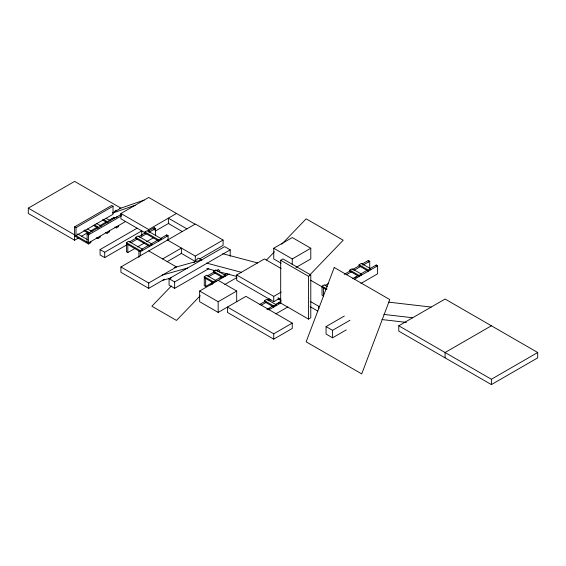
<?xml version="1.0" encoding="UTF-8"?>
<svg xmlns="http://www.w3.org/2000/svg" width="566" height="566" viewBox="0 0 566 566"><rect width="100%" height="100%" fill="white"/><g stroke="black" fill="none" stroke-linecap="round" stroke-linejoin="round"><path stroke-width="0.85" d="M171.385 285.964L151.886 306.227L176.486 320.434L200.251 295.735M193.933 262.532L198.199 258.103L201.92 260.254M210.609 284.967L212.441 283.071M266.551 259.992L274.468 251.764M281.783 244.165L306.156 218.83L343.201 240.225L309.687 275.048M78.405 238.031L74.606 240.225L28.3 213.488L28.3 208.139L74.606 181.403L120.919 208.139L112.57 212.958M74.606 240.225L74.606 226.853L111.658 205.465L113.044 206.265L113.044 214.288L76 235.675L76 227.659L113.044 206.265M114.919 211.083L116.419 210.219M81.44 236.277L88.275 232.336M90.553 231.02L97.387 227.072M99.658 225.756L106.493 221.815M108.771 220.499L114.084 217.429M144.946 232.704L120.919 218.83L120.919 213.488L148.702 197.442L195.015 224.178M87.114 242.092L87.114 234.076L121.138 214.429M87.114 234.076L88.501 234.876L121.768 215.667M125.546 221.504L88.501 242.899L28.3 208.139M74.606 235.944L88.501 243.967L90.815 242.63L90.815 241.562M96.298 237.777L97.762 238.619L100.076 237.281L100.076 236.213M105.566 232.428L107.024 233.27L109.344 231.933L109.344 230.864M114.827 227.079L116.285 227.921L118.605 226.584L118.605 225.516M126.635 244.944L104.71 257.601L100.076 254.926L100.076 249.578L137.128 228.19M100.076 249.578L104.71 252.252L141.755 230.864L141.755 235.449M120.919 213.488L148.702 229.527L176.486 213.488M135.316 248.219L127.81 252.556L126.416 251.75L126.416 242.665L128.73 241.328L142.625 249.344L142.625 250.413M135.677 237.317L149.573 245.333L149.573 246.408L135.677 238.385L135.677 237.317L137.998 235.98L151.886 243.996L151.886 245.071M144.938 231.968L158.834 239.991L158.834 241.059L144.938 233.036L144.938 231.968L147.259 230.631L161.147 238.654L161.147 239.722M129.43 241.993L135.677 238.385M138.691 236.645L144.938 233.036M147.952 231.296L154.2 227.688L155.593 228.494L155.593 235.711M130.81 242.8L137.566 238.894M139.823 237.6L146.58 233.694M148.837 232.393L155.593 228.494M155.459 230.97L168.979 223.167M137.566 246.918L144.33 243.019M146.58 241.717L153.336 237.812M141.924 249.217L148.681 245.311M150.938 244.01L157.695 240.111M160.702 238.378L166.708 234.911L168.095 235.711L168.095 240.522M126.416 242.665L140.311 250.681L142.625 249.344M149.573 245.333L151.886 243.996M158.834 239.991L161.147 238.654M168.095 235.711L140.311 251.75L126.416 243.734M164.473 279.243L148.702 288.349L120.919 272.303L120.919 266.961L195.305 224.016L223.089 240.055L223.089 245.403L199.805 258.846M162.598 258.938L181.41 248.078L181.41 253.427L167.112 261.676M120.919 266.961L148.702 283L176.486 266.961L148.702 250.915M167.515 240.055L195.305 256.094L223.089 240.055M208.889 268.567L174.639 288.349L169.078 285.137L169.078 278.72L224.652 246.642L230.206 249.847L230.206 256.264M169.078 278.72L174.639 281.932L230.206 249.847M212.42 282.575L205.663 286.474L204.276 285.674L204.276 276.583L206.59 275.246L215.851 280.595L215.851 281.663M213.538 271.234L222.799 276.583L222.799 277.651L213.538 272.303L213.538 271.234L215.851 269.897L225.112 275.246L225.112 276.314M207.283 275.918L213.538 272.303M215.851 270.965L218.632 269.366M208.67 276.717L215.427 272.819M217.677 271.517L219.933 270.215M215.151 280.467L221.907 276.562M224.164 275.26L227.164 273.527M204.276 276.583L213.538 281.932L215.851 280.595M219.933 278.239L221.433 277.368M222.799 276.583L225.112 275.246M292.261 323.101L273.739 333.798L227.426 307.062L227.426 312.411L273.739 339.147L292.261 328.45L292.261 323.101L245.955 296.365L218.165 312.411L199.642 301.713L199.642 291.023L229.28 273.909M281.146 263.218L273.739 258.938L273.739 248.241L292.261 237.55L310.784 248.241L310.784 258.938L295.968 267.492M278.996 298.678L273.739 301.713L236.694 280.326L236.694 274.977L264.478 258.938L281.111 268.539M224.801 284.521L236.814 277.581M280.686 260.275L283 258.938L310.784 274.977L310.784 317.759L308.47 319.097L280.686 303.051L280.686 260.275L308.47 276.314L310.784 274.977M199.642 291.023L218.165 301.713L236.694 291.023L236.694 301.713M273.739 248.241L292.261 258.938L310.784 248.241M264.478 300.645L273.739 305.994L273.739 307.062L264.478 301.713L264.478 300.645L266.791 299.308L276.052 304.657L276.052 305.725M259.617 304.522L264.478 301.713M267.485 299.98L269.572 298.777M236.694 274.977L273.739 296.365L281.245 292.035M261.138 305.244L266.43 302.187M268.701 300.879L270.973 299.57M266.869 309.425L272.918 305.93M275.182 304.621L281.231 301.133M267.944 309.34L269.458 308.463M273.739 305.994L276.052 304.657M277.772 303.666L279.286 302.789M268.878 309.871L280.913 302.916M323.434 287.995L323.434 296.018L322.047 295.219L322.047 286.127L324.36 284.79L327.212 286.431M349.83 270.081L359.092 275.43L359.092 276.498L349.83 271.149L349.83 270.081L352.144 268.744L361.405 274.093L361.405 275.161M359.092 264.732L368.353 270.081L368.353 271.149L359.092 265.808L359.092 264.732L361.405 263.395L370.666 268.744L370.666 269.812M275.819 313.882L287.917 306.899M325.054 285.455L328.528 283.453M344.27 274.361L349.83 271.149M352.144 269.812L359.092 265.808M362.099 264.067L368.353 260.459L369.74 261.259L369.74 268.482M346.208 274.85L351.521 271.779M353.8 270.463L360.634 266.522M362.912 265.206L369.74 261.259M352.689 278.592L358.009 275.522M360.28 274.206L367.115 270.265M370.15 268.51L376.227 265.001L377.614 265.808L377.614 273.824L360.917 283.467M355.321 277.609L356.835 276.732M359.092 275.43L361.405 274.093M368.353 270.081L370.666 268.744M354.231 279.307L377.614 265.808M346.215 329.921L332.553 337.81L326.066 334.067L326.066 326.582L344.291 316.061M326.066 326.582L332.553 330.325L350.014 320.243M398.775 325.775L445.081 299.039L537.7 352.512L537.7 357.861L491.394 384.597L398.775 331.124L398.775 325.775L491.394 379.248L537.7 352.512M491.394 325.775L445.081 352.512L445.081 357.861M119.476 208.635L144.075 200.116M112.967 212.965L135.097 205.295M111.948 218.667L117.686 216.679M174.271 267.577L201.496 260.006M162.081 275.126L187.601 268.029M162.598 280.326L171.102 277.963M388.446 302.124L431.186 307.062M383.875 314.434L412.664 317.759M381.986 319.564L406.409 322.379M222.714 253.71L257.53 262.949M206.505 263.07L241.321 272.303M206.816 268.503L215.313 270.753M219.558 271.878L236.546 276.385M322.047 286.127L327.035 289.007M310.677 280.262L321.983 286.792M322.047 287.195L326.313 289.658M186.907 228.862L168.385 218.165L168.385 223.513L182.464 231.643M310.246 301.402L319.295 306.63M310.246 306.751L317.788 311.102M278.012 297.766L280.863 299.414M278.012 298.834L280.863 300.482M181.035 253.207L195.305 261.442L195.305 256.094M218.165 280.326L236.694 291.023M106.175 218.342L110.561 220.874M103.125 219.254L108.248 222.212M204.276 277.651L213.538 283L213.538 281.932M102.396 219.905L107.512 222.855M96.178 223.266L101.3 226.223M94.593 225.027L98.979 227.56M93.135 225.247L98.251 228.204M87.652 229.039L92.039 231.572M84.603 229.952L89.718 232.902M83.874 230.595L88.989 233.553M74.606 226.853L76 227.659M77.655 233.963L87.164 239.446M318.453 306.878L318.906 308.456M491.394 379.248L491.394 384.597M376.227 265.001L376.227 266.607M368.353 260.459L368.353 262.065M332.553 330.325L332.553 337.81M308.47 276.314L308.47 319.097M292.261 258.938L292.261 264.697M273.739 296.365L273.739 301.713M273.739 333.798L273.739 339.147M218.165 301.713L218.165 312.411M212.144 282.201L212.144 284.606M205.663 278.458L205.663 286.474M174.639 281.932L174.639 288.349M166.708 234.911L166.708 236.51M154.2 227.688L154.2 230.093M148.702 229.527L148.702 231.055M148.702 283L148.702 288.349M140.311 250.681L140.311 255.761M138.918 250.95L138.918 257.367M127.81 244.533L127.81 252.556M116.285 226.853L116.285 227.921M107.024 232.202L107.024 233.27M104.71 252.252L104.71 257.601M97.762 237.55L97.762 238.619M88.501 234.876L88.501 243.967M334.23 267.492L306.156 341.822L361.724 373.907L389.797 299.577L334.23 267.492"/></g></svg>
